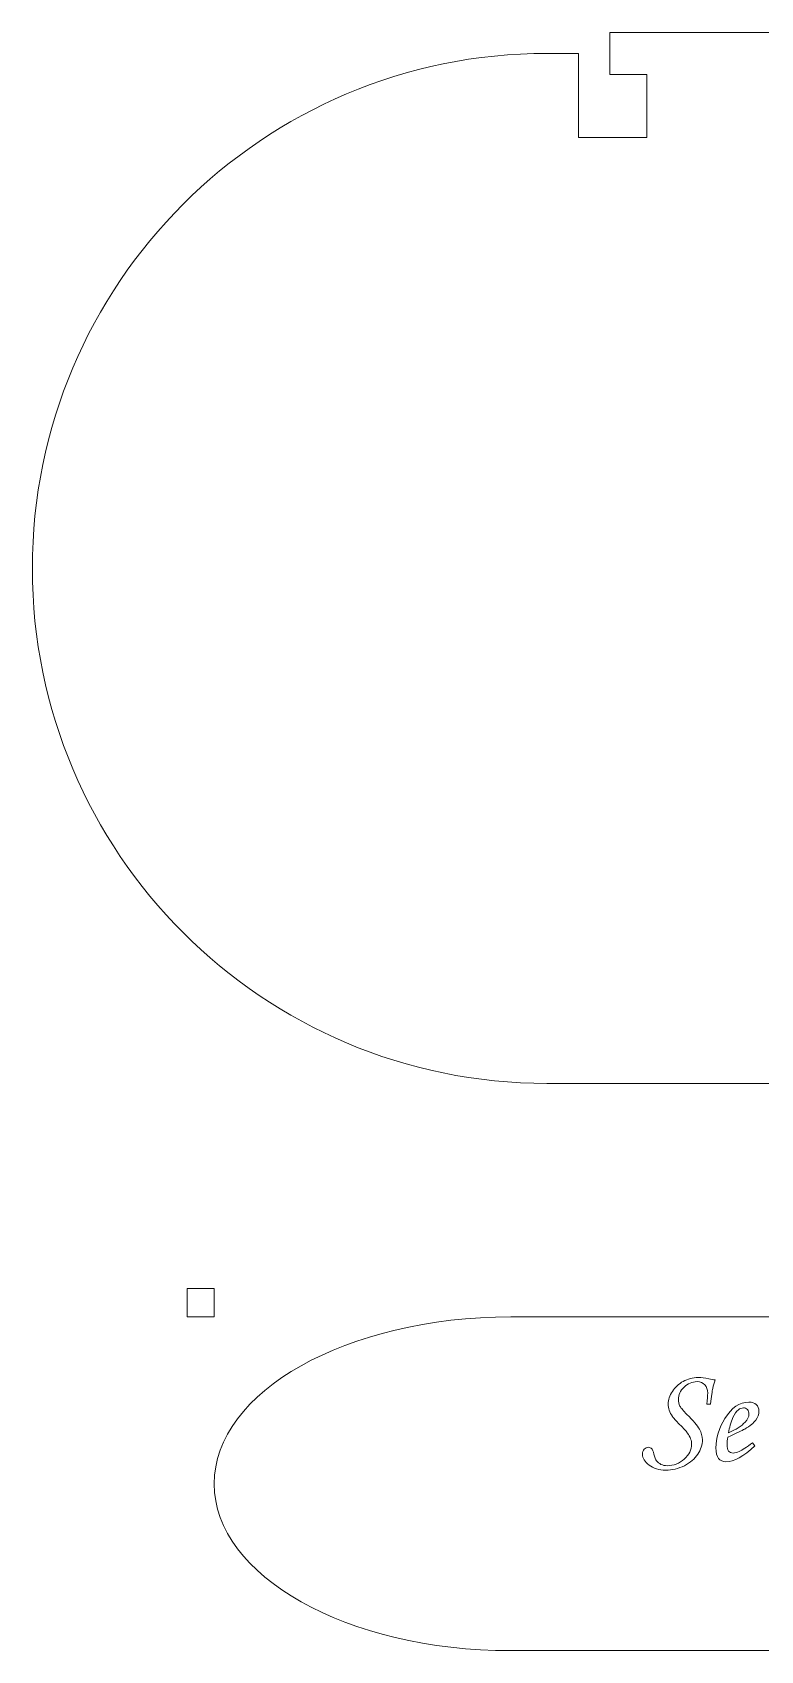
# Model space of a CAD drawing. Header units: millimetres. Extents: x -1381 to 521, y -496 to 496.
# Drawn here: x 36.6 to 106, y -496.1 to -342.1 of the extents above; entities that cross this region are included whole.
import ezdxf

# ---------------------------------------------------------------- set-up
doc = ezdxf.new("R2010")
doc.units = ezdxf.units.MM
doc.header["$MEASUREMENT"] = 0
doc.layers.add('layer 1', color=7, linetype='Continuous')

msp = doc.modelspace()

# ---------------------------------------------------------------- linework, layer by layer
at = {"layer": 'layer 1', "color": 250, "lineweight": 9}
for points, knots in [([(91.6361, -344.1463), (91.6361, -344.1463), (91.6361, -342.1463), (91.6361, -342.1463), (91.6361, -342.1463), (91.6361, -342.1463), (247.6361, -342.1463), (247.6361, -342.1463)], [0, 0, 0, 0, 0.33333333, 0.33333333, 0.33333333, 0.33333333, 1, 1, 1, 1]), ([(85.6361, -442.1463), (58.5742, -442.1463), (36.6361, -420.2082), (36.6361, -393.1463), (36.6361, -393.1463), (36.6361, -366.0844), (58.5742, -344.1463), (85.6361, -344.1463)], [0, 0, 0, 0, 0.33333333, 0.33333333, 0.33333333, 0.33333333, 1, 1, 1, 1]), ([(88.6361, -350.5705), (88.6361, -350.5705), (88.6361, -352.1463), (88.6361, -352.1463), (88.6361, -352.1463), (88.6361, -352.1463), (91.6361, -352.1463), (91.6361, -352.1463)], [0, 0, 0, 0, 0.33333333, 0.33333333, 0.33333333, 0.33333333, 1, 1, 1, 1]), ([(91.6361, -352.1463), (91.6361, -352.1463), (95.1361, -352.1463), (95.1361, -352.1463), (95.1361, -352.1463), (95.1361, -352.1463), (95.1361, -350.5705), (95.1361, -350.5705)], [0, 0, 0, 0, 0.33333333, 0.33333333, 0.33333333, 0.33333333, 1, 1, 1, 1]), ([(51.3861, -464.3617), (51.3861, -464.3617), (53.9515, -464.3617), (53.9515, -464.3617), (53.9515, -464.3617), (53.9515, -464.3617), (53.9515, -461.6595), (53.9515, -461.6595), (53.9515, -461.6595), (53.9515, -461.6595), (51.3861, -461.6595), (51.3861, -461.6595), (51.3861, -461.6595), (51.3861, -461.6595), (51.3861, -464.3617), (51.3861, -464.3617), (51.3861, -464.3617), (51.3861, -464.3617), (51.3861, -464.3617), (51.3861, -464.3617)], [0, 0, 0, 0, 0.16666667, 0.16666667, 0.16666667, 0.16666667, 0.33333333, 0.33333333, 0.33333333, 0.33333333, 0.5, 0.5, 0.5, 0.5, 0.66666667, 0.66666667, 0.66666667, 0.66666667, 1, 1, 1, 1]), ([(82.1811, -496.1117), (66.5903, -496.1117), (53.9515, -489.0043), (53.9515, -480.2368), (53.9515, -480.2368), (53.9515, -471.4693), (66.5903, -464.3619), (82.1811, -464.3619)], [0, 0, 0, 0, 0.33333333, 0.33333333, 0.33333333, 0.33333333, 1, 1, 1, 1]), ([(101.2015, -472.6539), (101.2015, -472.6539), (100.8661, -472.6539), (100.8661, -472.6539), (100.8661, -472.6539), (100.9154, -472.1934), (100.9377, -471.8468), (100.9377, -471.6099), (100.9377, -471.6099), (100.9377, -471.2746), (100.8482, -471.0084), (100.6693, -470.8141), (100.6693, -470.8141), (100.4882, -470.6195), (100.2446, -470.5211), (99.9361, -470.5211), (99.9361, -470.5211), (99.4599, -470.5211), (99.0441, -470.6955), (98.6886, -471.042), (98.6886, -471.042), (98.3331, -471.3907), (98.1564, -471.7799), (98.1564, -472.2135), (98.1564, -472.2135), (98.1564, -472.4461), (98.2057, -472.6561), (98.3019, -472.844), (98.3019, -472.844), (98.4003, -473.0318), (98.6148, -473.2933), (98.9502, -473.631), (98.9502, -473.631), (99.5605, -474.2346), (99.9607, -474.7062), (100.1508, -475.0483), (100.1508, -475.0483), (100.3407, -475.388), (100.4369, -475.7213), (100.4369, -476.0455), (100.4369, -476.0455), (100.4369, -476.5216), (100.2916, -476.9821), (100.0009, -477.4226), (100.0009, -477.4226), (99.7103, -477.8652), (99.2832, -478.2296), (98.7176, -478.5159), (98.7176, -478.5159), (98.1542, -478.802), (97.5574, -478.9451), (96.9291, -478.9451), (96.9291, -478.9451), (96.3099, -478.9451), (95.7868, -478.7819), (95.3597, -478.4577), (95.3597, -478.4577), (94.9349, -478.1336), (94.7226, -477.7915), (94.7226, -477.4294), (94.7226, -477.4294), (94.7226, -477.237), (94.7784, -477.0761), (94.8902, -476.9487), (94.8902, -476.9487), (94.9997, -476.8211), (95.1295, -476.7586), (95.2725, -476.7586), (95.2725, -476.7586), (95.42, -476.7586), (95.543, -476.8167), (95.6391, -476.9351), (95.6391, -476.9351), (95.6995, -477.0068), (95.7621, -477.1656), (95.8224, -477.4092), (95.8224, -477.4092), (95.8918, -477.7088), (95.9767, -477.9256), (96.0774, -478.0575), (96.0774, -478.0575), (96.178, -478.1917), (96.3166, -478.3012), (96.4932, -478.3883), (96.4932, -478.3883), (96.6697, -478.4734), (96.8621, -478.5159), (97.0699, -478.5159), (97.0699, -478.5159), (97.6937, -478.5159), (98.2393, -478.3056), (98.7043, -477.883), (98.7043, -477.883), (99.1715, -477.4606), (99.4039, -476.9956), (99.4039, -476.4837), (99.4039, -476.4837), (99.4039, -476.3092), (99.3749, -476.1348), (99.3168, -475.9628), (99.3168, -475.9628), (99.2564, -475.7905), (99.1492, -475.5938), (98.9949, -475.377), (98.9949, -475.377), (98.8854, -475.2272), (98.6439, -474.9656), (98.2705, -474.59), (98.2705, -474.59), (97.9017, -474.2233), (97.6691, -473.9708), (97.5753, -473.8366), (97.5753, -473.8366), (97.4389, -473.6398), (97.3405, -473.4408), (97.2757, -473.2419), (97.2757, -473.2419), (97.2108, -473.0429), (97.1773, -472.8463), (97.1773, -472.6495), (97.1773, -472.6495), (97.1773, -472.2515), (97.3092, -471.8513), (97.5753, -471.4489), (97.5753, -471.4489), (97.8413, -471.0465), (98.1856, -470.7268), (98.6104, -470.4899), (98.6104, -470.4899), (99.0351, -470.2507), (99.518, -470.1321), (100.0568, -470.1321), (100.0568, -470.1321), (100.3273, -470.1321), (100.6605, -470.1724), (101.0562, -470.2551), (101.0562, -470.2551), (101.282, -470.2976), (101.4788, -470.3312), (101.6442, -470.3535), (101.6442, -470.3535), (101.548, -470.6374), (101.4719, -470.9034), (101.4206, -471.1561), (101.4206, -471.1561), (101.3669, -471.4064), (101.2931, -471.9072), (101.2015, -472.6539)], [0, 0, 0, 0, 0.02631579, 0.02631579, 0.02631579, 0.02631579, 0.05263158, 0.05263158, 0.05263158, 0.05263158, 0.07894737, 0.07894737, 0.07894737, 0.07894737, 0.10526316, 0.10526316, 0.10526316, 0.10526316, 0.13157895, 0.13157895, 0.13157895, 0.13157895, 0.15789474, 0.15789474, 0.15789474, 0.15789474, 0.18421053, 0.18421053, 0.18421053, 0.18421053, 0.21052632, 0.21052632, 0.21052632, 0.21052632, 0.23684211, 0.23684211, 0.23684211, 0.23684211, 0.26315789, 0.26315789, 0.26315789, 0.26315789, 0.28947368, 0.28947368, 0.28947368, 0.28947368, 0.31578947, 0.31578947, 0.31578947, 0.31578947, 0.34210526, 0.34210526, 0.34210526, 0.34210526, 0.36842105, 0.36842105, 0.36842105, 0.36842105, 0.39473684, 0.39473684, 0.39473684, 0.39473684, 0.42105263, 0.42105263, 0.42105263, 0.42105263, 0.44736842, 0.44736842, 0.44736842, 0.44736842, 0.47368421, 0.47368421, 0.47368421, 0.47368421, 0.5, 0.5, 0.5, 0.5, 0.52631579, 0.52631579, 0.52631579, 0.52631579, 0.55263158, 0.55263158, 0.55263158, 0.55263158, 0.57894737, 0.57894737, 0.57894737, 0.57894737, 0.60526316, 0.60526316, 0.60526316, 0.60526316, 0.63157895, 0.63157895, 0.63157895, 0.63157895, 0.65789474, 0.65789474, 0.65789474, 0.65789474, 0.68421053, 0.68421053, 0.68421053, 0.68421053, 0.71052632, 0.71052632, 0.71052632, 0.71052632, 0.73684211, 0.73684211, 0.73684211, 0.73684211, 0.76315789, 0.76315789, 0.76315789, 0.76315789, 0.78947368, 0.78947368, 0.78947368, 0.78947368, 0.81578947, 0.81578947, 0.81578947, 0.81578947, 0.84210526, 0.84210526, 0.84210526, 0.84210526, 0.86842105, 0.86842105, 0.86842105, 0.86842105, 0.89473684, 0.89473684, 0.89473684, 0.89473684, 0.92105263, 0.92105263, 0.92105263, 0.92105263, 0.94736842, 0.94736842, 0.94736842, 0.94736842, 1, 1, 1, 1]), ([(105.2122, -476.3294), (105.2122, -476.3294), (105.4269, -476.6111), (105.4269, -476.6111), (105.4269, -476.6111), (104.3582, -477.6306), (103.4439, -478.1402), (102.6792, -478.1402), (102.6792, -478.1402), (102.3707, -478.1402), (102.1337, -478.0352), (101.9705, -477.8272), (101.9705, -477.8272), (101.8073, -477.6171), (101.7246, -477.2817), (101.7246, -476.8211), (101.7246, -476.8211), (101.7246, -475.8889), (102.0086, -474.9634), (102.5764, -474.04), (102.5764, -474.04), (103.2136, -472.9915), (103.9737, -472.4662), (104.8613, -472.4662), (104.8613, -472.4662), (105.1697, -472.4662), (105.4067, -472.5444), (105.5699, -472.6986), (105.5699, -472.6986), (105.7331, -472.8529), (105.8158, -473.0654), (105.8158, -473.3358), (105.8158, -473.3358), (105.8158, -473.6197), (105.7176, -473.897), (105.5208, -474.172), (105.5208, -474.172), (105.324, -474.4469), (104.9731, -474.7331), (104.4677, -475.0282), (104.4677, -475.0282), (104.213, -475.1712), (103.6719, -475.4306), (102.8425, -475.8062), (102.8425, -475.8062), (102.8045, -476.041), (102.7844, -476.2646), (102.7844, -476.4791), (102.7844, -476.4791), (102.7844, -476.7877), (102.8335, -477.0046), (102.9319, -477.1253), (102.9319, -477.1253), (103.0303, -477.2483), (103.1733, -477.3086), (103.3611, -477.3086), (103.3611, -477.3086), (103.54, -477.3086), (103.7345, -477.2571), (103.9492, -477.1565), (103.9492, -477.1565), (104.2375, -477.0224), (104.6578, -476.7453), (105.2122, -476.3294)], [0, 0, 0, 0, 0.05882353, 0.05882353, 0.05882353, 0.05882353, 0.11764706, 0.11764706, 0.11764706, 0.11764706, 0.17647059, 0.17647059, 0.17647059, 0.17647059, 0.23529412, 0.23529412, 0.23529412, 0.23529412, 0.29411765, 0.29411765, 0.29411765, 0.29411765, 0.35294118, 0.35294118, 0.35294118, 0.35294118, 0.41176471, 0.41176471, 0.41176471, 0.41176471, 0.47058824, 0.47058824, 0.47058824, 0.47058824, 0.52941176, 0.52941176, 0.52941176, 0.52941176, 0.58823529, 0.58823529, 0.58823529, 0.58823529, 0.64705882, 0.64705882, 0.64705882, 0.64705882, 0.70588235, 0.70588235, 0.70588235, 0.70588235, 0.76470588, 0.76470588, 0.76470588, 0.76470588, 0.82352941, 0.82352941, 0.82352941, 0.82352941, 0.88235294, 0.88235294, 0.88235294, 0.88235294, 1, 1, 1, 1]), ([(102.9208, -475.3903), (103.6227, -475.0773), (104.1504, -474.7398), (104.5035, -474.3799), (104.5035, -474.3799), (104.7428, -474.1272), (104.8635, -473.8769), (104.8635, -473.6287), (104.8635, -473.6287), (104.8635, -473.4431), (104.8144, -473.2933), (104.716, -473.1815), (104.716, -473.1815), (104.6176, -473.072), (104.4902, -473.0161), (104.3337, -473.0161), (104.3337, -473.0161), (104.1727, -473.0161), (104.0162, -473.0764), (103.8641, -473.1994), (103.8641, -473.1994), (103.6585, -473.3604), (103.4864, -473.604), (103.3478, -473.9283), (103.3478, -473.9283), (103.1466, -474.4066), (103.0035, -474.8941), (102.9208, -475.3903)], [0, 0, 0, 0, 0.125, 0.125, 0.125, 0.125, 0.25, 0.25, 0.25, 0.25, 0.375, 0.375, 0.375, 0.375, 0.5, 0.5, 0.5, 0.5, 0.625, 0.625, 0.625, 0.625, 0.75, 0.75, 0.75, 0.75, 1, 1, 1, 1])]:
    msp.add_open_spline(points, degree=3, knots=knots, dxfattribs=at)
for points in [[(85.6361, -344.1463), (85.6361, -344.1463), (88.6361, -344.1463), (88.6361, -344.1463)], [(88.6361, -350.5705), (88.6361, -350.5705), (88.6361, -344.1463), (88.6361, -344.1463)], [(91.6361, -344.1463), (91.6361, -344.1463), (91.6361, -346.1463), (91.6361, -346.1463)], [(95.1361, -346.1463), (95.1361, -346.1463), (91.6361, -346.1463), (91.6361, -346.1463)], [(95.1361, -350.5705), (95.1361, -350.5705), (95.1361, -346.1463), (95.1361, -346.1463)], [(253.6361, -442.1463), (253.6361, -442.1463), (85.6361, -442.1463), (85.6361, -442.1463)], [(82.1811, -464.3619), (82.1811, -464.3619), (83.9095, -464.3619), (83.9095, -464.3619)], [(83.9095, -464.3619), (83.9095, -464.3619), (177.2403, -464.3619), (177.2403, -464.3619)], [(178.9686, -496.1117), (178.9686, -496.1117), (82.1811, -496.1117), (82.1811, -496.1117)]]:
    msp.add_open_spline(points, degree=3, dxfattribs=at)

doc.saveas('drawing.dxf')
